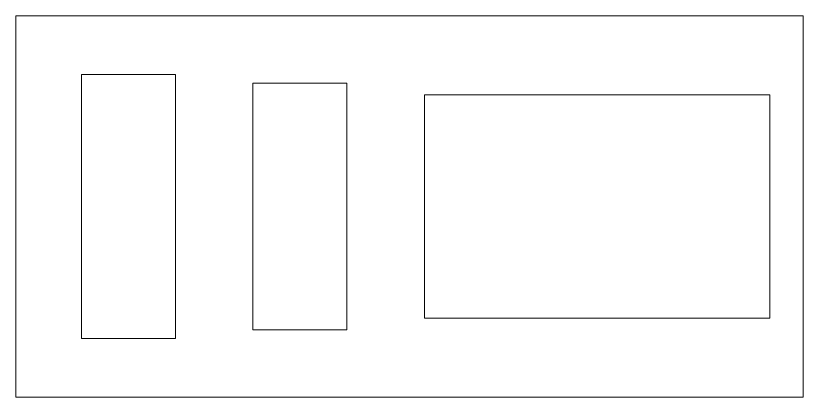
# Model space of a CAD drawing. Header units: inches. Extents: x -11.2 to 11.8, y -8.6 to 8.5.
# Drawn here: x -3.636 to -0.286, y 0.652 to 2.277 of the extents above; entities that cross this region are included whole.
import ezdxf

# ---------------------------------------------------------------- set-up
doc = ezdxf.new("R2010")
doc.units = ezdxf.units.IN
doc.header["$MEASUREMENT"] = 0
doc.layers.add('Tiny token holder', color=7, linetype='Continuous')

msp = doc.modelspace()

# ---------------------------------------------------------------- linework, layer by layer
at = {"layer": 'Tiny token holder', "color": 240, "lineweight": 9}
for points in [[(-3.3564, 0.9024), (-2.9564, 0.9024), (-2.9564, 2.0274), (-3.3564, 2.0274), (-3.3564, 0.9024)], [(-2.6269, 0.9399), (-2.2269, 0.9399), (-2.2269, 1.9899), (-2.6269, 1.9899), (-2.6269, 0.9399)], [(-1.8973, 0.9899), (-0.4273, 0.9899), (-0.4273, 1.9399), (-1.8973, 1.9399), (-1.8973, 0.9899)]]:
    msp.add_lwpolyline(points, close=True, dxfattribs=at)
msp.add_open_spline([(-3.6356, 1.2774), (-3.6356, 1.2774), (-3.6356, 0.6524), (-3.6356, 0.6524), (-3.6356, 0.6524), (-3.6356, 0.6524), (-1.2933, 0.6524), (-1.2933, 0.6524), (-1.2933, 0.6524), (-1.2933, 0.6524), (-0.2856, 0.6524), (-0.2856, 0.6524), (-0.2856, 0.6524), (-0.2856, 0.6524), (-0.2856, 1.6524), (-0.2856, 1.6524), (-0.2856, 1.6524), (-0.2856, 1.6524), (-0.2856, 2.2774), (-0.2856, 2.2774), (-0.2856, 2.2774), (-0.2856, 2.2774), (-1.6683, 2.2774), (-1.6683, 2.2774), (-1.6683, 2.2774), (-1.6683, 2.2774), (-3.6356, 2.2774), (-3.6356, 2.2774), (-3.6356, 2.2774), (-3.6356, 2.2774), (-3.6356, 1.2774), (-3.6356, 1.2774)], degree=3, knots=[0, 0, 0, 0, 0.111111, 0.111111, 0.111111, 0.111111, 0.222222, 0.222222, 0.222222, 0.222222, 0.333333, 0.333333, 0.333333, 0.333333, 0.444444, 0.444444, 0.444444, 0.444444, 0.555556, 0.555556, 0.555556, 0.555556, 0.666667, 0.666667, 0.666667, 0.666667, 0.777778, 0.777778, 0.777778, 0.777778, 1, 1, 1, 1], dxfattribs=at)

doc.saveas('drawing.dxf')
